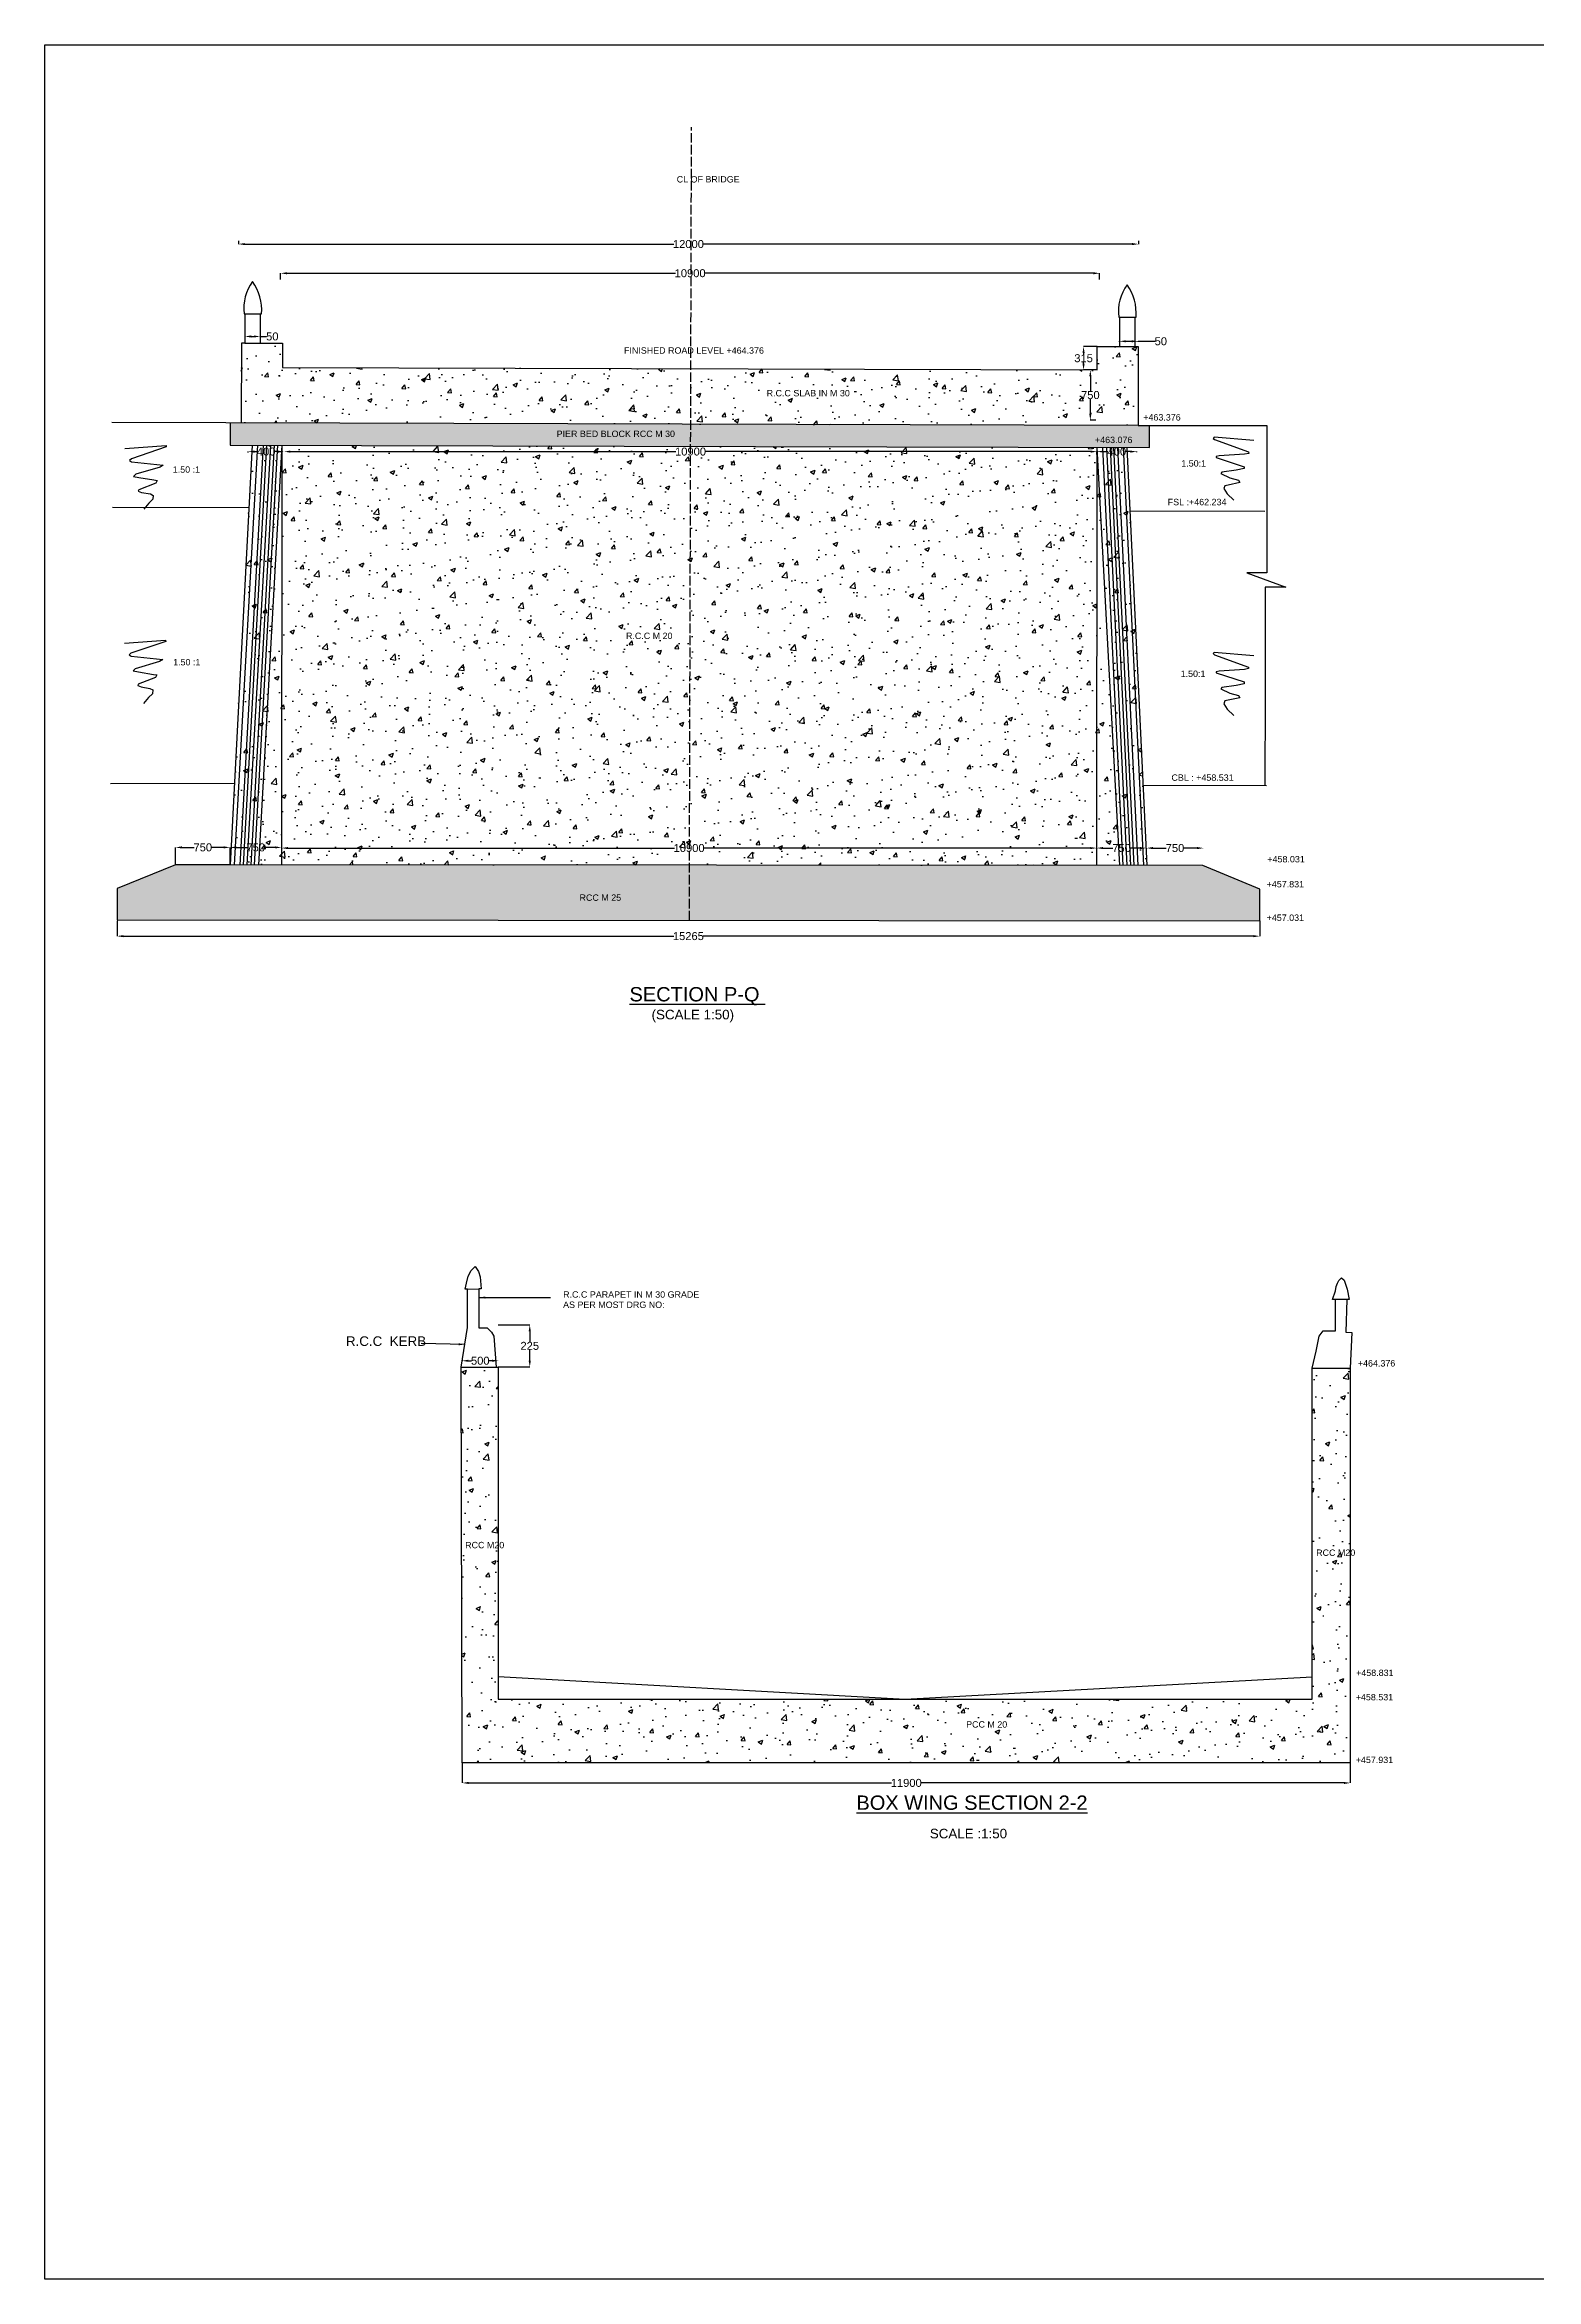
# Model space of a CAD drawing. Header units: inches. Extents: x -35400 to 58126, y -73421 to -3391.
# Drawn here: x -35400 to 11363, y -73421 to -3391 of the extents above; entities that cross this region are included whole.
import ezdxf

# ---------------------------------------------------------------- set-up
doc = ezdxf.new("R2010")
doc.units = ezdxf.units.IN
doc.header["$MEASUREMENT"] = 0
doc.linetypes.add('ACAD_ISO02W100', pattern=[15, 12, -3])
for name, color, linetype in [('DIMENSION', 7, 'Continuous'), ('DRAWING', 7, 'Continuous'), ('TEXT', 7, 'Continuous')]:
    doc.layers.add(name, color=color, linetype=linetype)
doc.styles.get("Standard").update_dxf_attribs({"font": 'arial.ttf', "height": 250})
doc.dimstyles.get("Standard").update_dxf_attribs({"dimtxt": 250, "dimasz": 200, "dimexe": 0.18, "dimexo": 0.0625, "dimgap": 0.09, "dimtad": 0, "dimtih": 1, "dimtoh": 1, "dimdec": 0, "dimzin": 0, "dimdsep": 46, "dimtxsty": 'Standard', "dimcen": 0.09, "dimadec": 0, "dimazin": 0, "dimtfac": 1, "dimtdec": 0, "dimtofl": 0, "dimtmove": 0, "dimatfit": 3, "dimfxl": 0, "dimtolj": 1, "dimtzin": 0, "dimarcsym": 0})

# ---------------------------------------------------------------- blocks, each defined once
blk = doc.blocks.new('*D2')
at = {"layer": 'Defpoints', "color": 0, "transparency": 16777216}
for p in [(-29326, -9535), (-1112, -9535), (-1112, -9640)]:
    blk.add_point(p, dxfattribs=at)
at = {"layer": 'TEXT', "color": 0, "lineweight": -2, "transparency": 16777216}
for p, q in [((-29326, -9535), (-29326, -9640)), ((-29126, -9640), (-15677, -9640)), ((-1312, -9640), (-14761, -9640)), ((-1112, -9535), (-1112, -9640))]:
    blk.add_line(p, q, dxfattribs=at)
at = {"layer": 'TEXT', "color": 0, "transparency": 16777216}
for points in [[(-29126, -9606), (-29126, -9673), (-29326, -9640)], [(-1312, -9606), (-1312, -9673), (-1112, -9640)]]:
    blk.add_solid(points, dxfattribs=at)
at = {"layer": 'TEXT', "color": 0, "transparency": 16777216, "insert": (-15219, -9640), "char_height": 250, "attachment_point": 5}
blk.add_mtext('\\A1;12000', dxfattribs=at)
blk = doc.blocks.new('*D3')
at = {"layer": 'Defpoints', "color": 0, "transparency": 16777216}
for p in [(-28003, -10554), (-28003, -10746), (-2329, -10746)]:
    blk.add_point(p, dxfattribs=at)
at = {"layer": 'TEXT', "color": 0, "lineweight": -2, "transparency": 16777216}
for p, q in [((-28003, -10746), (-28003, -10554)), ((-27803, -10554), (-15625, -10554)), ((-2529, -10554), (-14708, -10554)), ((-2329, -10746), (-2329, -10554))]:
    blk.add_line(p, q, dxfattribs=at)
at = {"layer": 'TEXT', "color": 0, "transparency": 16777216}
for points in [[(-27803, -10521), (-27803, -10588), (-28003, -10554)], [(-2529, -10521), (-2529, -10588), (-2329, -10554)]]:
    blk.add_solid(points, dxfattribs=at)
at = {"layer": 'TEXT', "color": 0, "transparency": 16777216, "insert": (-15166, -10554), "char_height": 250, "attachment_point": 5}
blk.add_mtext('\\A1;10900', dxfattribs=at)
blk = doc.blocks.new('*D4')
at = {"layer": 'Defpoints', "color": 0, "transparency": 16777216}
for p in [(-2407, -12850), (-2831, -13585), (-2407, -13585)]:
    blk.add_point(p, dxfattribs=at)
at = {"layer": 'TEXT', "color": 0, "lineweight": -2, "transparency": 16777216}
for p, q in [((-2407, -12850), (-2832, -12850)), ((-2831, -13050), (-2831, -13090)), ((-2407, -13585), (-2832, -13585)), ((-2831, -13385), (-2831, -13346))]:
    blk.add_line(p, q, dxfattribs=at)
at = {"layer": 'TEXT', "color": 0, "transparency": 16777216}
for points in [[(-2865, -13050), (-2798, -13050), (-2831, -12850)], [(-2865, -13385), (-2798, -13385), (-2831, -13585)]]:
    blk.add_solid(points, dxfattribs=at)
at = {"layer": 'TEXT', "color": 0, "transparency": 16777216, "insert": (-2831, -13218), "char_height": 250, "attachment_point": 5}
blk.add_mtext('\\A1;315', dxfattribs=at)
blk = doc.blocks.new('*D5')
at = {"layer": 'Defpoints', "color": 0, "transparency": 16777216}
for p in [(-29124, -12502), (-28643, -12502), (-28643, -12535)]:
    blk.add_point(p, dxfattribs=at)
at = {"layer": 'DIMENSION', "color": 0, "lineweight": -2, "transparency": 16777216}
for p, q in [((-29124, -12502), (-29124, -12535)), ((-28924, -12535), (-28843, -12535)), ((-28643, -12502), (-28643, -12535)), ((-28643, -12535), (-28443, -12535))]:
    blk.add_line(p, q, dxfattribs=at)
at = {"layer": 'DIMENSION', "color": 0, "transparency": 16777216}
for points in [[(-28924, -12502), (-28924, -12568), (-29124, -12535)], [(-28843, -12502), (-28843, -12568), (-28643, -12535)]]:
    blk.add_solid(points, dxfattribs=at)
at = {"layer": 'DIMENSION', "color": 0, "transparency": 16777216, "insert": (-28264, -12535), "char_height": 250, "attachment_point": 5}
blk.add_mtext('\\A1;50', dxfattribs=at)
blk = doc.blocks.new('*D6')
at = {"layer": 'Defpoints', "color": 0, "transparency": 16777216}
for p in [(-29590, -28547), (-31298, -29088), (-29590, -29088)]:
    blk.add_point(p, dxfattribs=at)
at = {"layer": 'DIMENSION', "color": 0, "lineweight": -2, "transparency": 16777216}
for p, q in [((-31298, -29088), (-31298, -28546)), ((-31098, -28547), (-30718, -28547)), ((-29790, -28547), (-30169, -28547)), ((-29590, -29088), (-29590, -28546))]:
    blk.add_line(p, q, dxfattribs=at)
at = {"layer": 'DIMENSION', "color": 0, "transparency": 16777216}
for points in [[(-31098, -28513), (-31098, -28580), (-31298, -28547)], [(-29790, -28513), (-29790, -28580), (-29590, -28547)]]:
    blk.add_solid(points, dxfattribs=at)
at = {"layer": 'DIMENSION', "color": 0, "transparency": 16777216, "insert": (-30444, -28547), "char_height": 250, "attachment_point": 5}
blk.add_mtext('\\A1;750', dxfattribs=at)
blk = doc.blocks.new('*D7')
at = {"layer": 'Defpoints', "color": 0, "transparency": 16777216}
for p in [(-29590, -28546), (-27974, -28548), (-27974, -28548)]:
    blk.add_point(p, dxfattribs=at)
at = {"layer": 'DIMENSION', "color": 0, "lineweight": -2, "transparency": 16777216}
for p, q in [((-29590, -28546), (-29590, -28548)), ((-29390, -28548), (-29057, -28548)), ((-28174, -28548), (-28507, -28548)), ((-27974, -28547), (-27974, -28547))]:
    blk.add_line(p, q, dxfattribs=at)
at = {"layer": 'DIMENSION', "color": 0, "transparency": 16777216}
for points in [[(-29390, -28514), (-29390, -28581), (-29590, -28548)], [(-28174, -28514), (-28174, -28581), (-27974, -28548)]]:
    blk.add_solid(points, dxfattribs=at)
at = {"layer": 'DIMENSION', "color": 0, "transparency": 16777216, "insert": (-28782, -28548), "char_height": 250, "attachment_point": 5}
blk.add_mtext('\\A1;750', dxfattribs=at)
blk = doc.blocks.new('*D8')
at = {"layer": 'Defpoints', "color": 0, "transparency": 16777216}
for p in [(-27974, -28549), (-2421, -28568), (-2421, -28568)]:
    blk.add_point(p, dxfattribs=at)
at = {"layer": 'DIMENSION', "color": 0, "lineweight": -2, "transparency": 16777216}
for p, q in [((-27974, -28549), (-27974, -28568)), ((-27774, -28568), (-15656, -28568)), ((-2621, -28568), (-14739, -28568)), ((-2421, -28568), (-2421, -28568))]:
    blk.add_line(p, q, dxfattribs=at)
at = {"layer": 'DIMENSION', "color": 0, "transparency": 16777216}
for points in [[(-27774, -28535), (-27774, -28601), (-27974, -28568)], [(-2621, -28535), (-2621, -28601), (-2421, -28568)]]:
    blk.add_solid(points, dxfattribs=at)
at = {"layer": 'DIMENSION', "color": 0, "transparency": 16777216, "insert": (-15198, -28568), "char_height": 250, "attachment_point": 5}
blk.add_mtext('\\A1;10900', dxfattribs=at)
blk = doc.blocks.new('*D9')
at = {"layer": 'Defpoints', "color": 0, "transparency": 16777216}
for p in [(-2421, -28568), (-859, -28568), (-859, -28572)]:
    blk.add_point(p, dxfattribs=at)
at = {"layer": 'DIMENSION', "color": 0, "lineweight": -2, "transparency": 16777216}
for p, q in [((-2421, -28568), (-2421, -28568)), ((-2221, -28568), (-1915, -28568)), ((-1059, -28568), (-1365, -28568)), ((-859, -28572), (-859, -28568))]:
    blk.add_line(p, q, dxfattribs=at)
at = {"layer": 'DIMENSION', "color": 0, "transparency": 16777216}
for points in [[(-2221, -28535), (-2221, -28601), (-2421, -28568)], [(-1059, -28535), (-1059, -28601), (-859, -28568)]]:
    blk.add_solid(points, dxfattribs=at)
at = {"layer": 'DIMENSION', "color": 0, "transparency": 16777216, "insert": (-1640, -28568), "char_height": 250, "attachment_point": 5}
blk.add_mtext('\\A1;750', dxfattribs=at)
blk = doc.blocks.new('*D10')
at = {"layer": 'Defpoints', "color": 0, "transparency": 16777216}
for p in [(-859, -28572), (930, -28568), (930, -28572)]:
    blk.add_point(p, dxfattribs=at)
at = {"layer": 'DIMENSION', "color": 0, "lineweight": -2, "transparency": 16777216}
for p, q in [((-859, -28572), (-859, -28568)), ((-659, -28568), (-239, -28568)), ((730, -28568), (310, -28568)), ((930, -28572), (930, -28568))]:
    blk.add_line(p, q, dxfattribs=at)
at = {"layer": 'DIMENSION', "color": 0, "transparency": 16777216}
for points in [[(-659, -28535), (-659, -28601), (-859, -28568)], [(730, -28535), (730, -28601), (930, -28568)]]:
    blk.add_solid(points, dxfattribs=at)
at = {"layer": 'DIMENSION', "color": 0, "transparency": 16777216, "insert": (35, -28568), "char_height": 250, "attachment_point": 5}
blk.add_mtext('\\A1;750', dxfattribs=at)
blk = doc.blocks.new('*D11')
at = {"layer": 'Defpoints', "color": 0, "transparency": 16777216}
for p in [(-33131, -30852), (-33131, -31328), (2691, -30852)]:
    blk.add_point(p, dxfattribs=at)
at = {"layer": 'DIMENSION', "color": 0, "lineweight": -2, "transparency": 16777216}
for p, q in [((-33131, -30852), (-33131, -31329)), ((-32931, -31328), (-15680, -31328)), ((2491, -31328), (-14761, -31328)), ((2691, -30852), (2691, -31329))]:
    blk.add_line(p, q, dxfattribs=at)
at = {"layer": 'DIMENSION', "color": 0, "transparency": 16777216}
for points in [[(-32931, -31295), (-32931, -31362), (-33131, -31328)], [(2491, -31295), (2491, -31362), (2691, -31328)]]:
    blk.add_solid(points, dxfattribs=at)
at = {"layer": 'DIMENSION', "color": 0, "transparency": 16777216, "insert": (-15220, -31328), "char_height": 250, "attachment_point": 5}
blk.add_mtext('\\A1;15265', dxfattribs=at)
blk = doc.blocks.new('*D21')
at = {"layer": 'Defpoints', "color": 0, "transparency": 16777216}
for p in [(-21187, -43508), (-20193, -43508), (-21187, -44830)]:
    blk.add_point(p, dxfattribs=at)
at = {"layer": 'DIMENSION', "color": 0, "lineweight": -2, "transparency": 16777216}
for p, q in [((-21187, -43508), (-20193, -43508)), ((-20193, -43708), (-20193, -44042)), ((-20193, -44630), (-20193, -44297)), ((-21187, -44830), (-20193, -44830))]:
    blk.add_line(p, q, dxfattribs=at)
at = {"layer": 'DIMENSION', "color": 0, "transparency": 16777216}
for points in [[(-20227, -43708), (-20160, -43708), (-20193, -43508)], [(-20227, -44630), (-20160, -44630), (-20193, -44830)]]:
    blk.add_solid(points, dxfattribs=at)
at = {"layer": 'DIMENSION', "color": 0, "transparency": 16777216, "insert": (-20193, -44169), "char_height": 250, "attachment_point": 5}
blk.add_mtext('\\A1;225', dxfattribs=at)
blk = doc.blocks.new('*D22')
at = {"layer": 'Defpoints', "color": 0, "transparency": 16777216}
for p in [(-22310, -57235), (5530, -57235), (-22310, -57866)]:
    blk.add_point(p, dxfattribs=at)
at = {"layer": 'DIMENSION', "color": 0, "lineweight": -2, "transparency": 16777216}
for p, q in [((-22310, -57235), (-22310, -57866)), ((5530, -57235), (5530, -57866)), ((-22110, -57866), (-8848, -57866)), ((5330, -57866), (-7932, -57866))]:
    blk.add_line(p, q, dxfattribs=at)
at = {"layer": 'DIMENSION', "color": 0, "transparency": 16777216}
for points in [[(-22110, -57833), (-22110, -57899), (-22310, -57866)], [(5330, -57833), (5330, -57899), (5530, -57866)]]:
    blk.add_solid(points, dxfattribs=at)
at = {"layer": 'DIMENSION', "color": 0, "transparency": 16777216, "insert": (-8390, -57866), "char_height": 250, "attachment_point": 5}
blk.add_mtext('\\A1;11900', dxfattribs=at)
blk = doc.blocks.new('*D23')
at = {"layer": 'Defpoints', "color": 0, "transparency": 16777216}
for p in [(-29020, -16175), (-27894, -16144), (-27894, -16144)]:
    blk.add_point(p, dxfattribs=at)
at = {"layer": 'DIMENSION', "color": 0, "lineweight": -2, "transparency": 16777216}
for p, q in [((-29020, -16174), (-29020, -16144)), ((-28820, -16144), (-28738, -16144)), ((-28094, -16144), (-28176, -16144)), ((-27894, -16144), (-27894, -16144))]:
    blk.add_line(p, q, dxfattribs=at)
at = {"layer": 'DIMENSION', "color": 0, "transparency": 16777216}
for points in [[(-28820, -16110), (-28820, -16177), (-29020, -16144)], [(-28094, -16110), (-28094, -16177), (-27894, -16144)]]:
    blk.add_solid(points, dxfattribs=at)
at = {"layer": 'DIMENSION', "color": 0, "transparency": 16777216, "insert": (-28457, -16144), "char_height": 250, "attachment_point": 5}
blk.add_mtext('\\A1;400', dxfattribs=at)
blk = doc.blocks.new('*D24')
at = {"layer": 'Defpoints', "color": 0, "transparency": 16777216}
for p in [(-27894, -16144), (-2412, -16144), (-2412, -16229)]:
    blk.add_point(p, dxfattribs=at)
at = {"layer": 'DIMENSION', "color": 0, "lineweight": -2, "transparency": 16777216}
for p, q in [((-27894, -16144), (-27894, -16143)), ((-27694, -16144), (-15611, -16144)), ((-2612, -16144), (-14695, -16144)), ((-2412, -16229), (-2412, -16143))]:
    blk.add_line(p, q, dxfattribs=at)
at = {"layer": 'DIMENSION', "color": 0, "transparency": 16777216}
for points in [[(-27694, -16110), (-27694, -16177), (-27894, -16144)], [(-2612, -16110), (-2612, -16177), (-2412, -16144)]]:
    blk.add_solid(points, dxfattribs=at)
at = {"layer": 'DIMENSION', "color": 0, "transparency": 16777216, "insert": (-15153, -16144), "char_height": 250, "attachment_point": 5}
blk.add_mtext('\\A1;10900', dxfattribs=at)
blk = doc.blocks.new('*D25')
at = {"layer": 'Defpoints', "color": 0, "transparency": 16777216}
for p in [(-2412, -16163), (-1165, -16144), (-1165, -16163)]:
    blk.add_point(p, dxfattribs=at)
at = {"layer": 'DIMENSION', "color": 0, "lineweight": -2, "transparency": 16777216}
for p, q in [((-2412, -16163), (-2412, -16143)), ((-2212, -16144), (-2069, -16144)), ((-1365, -16144), (-1508, -16144)), ((-1165, -16163), (-1165, -16143))]:
    blk.add_line(p, q, dxfattribs=at)
at = {"layer": 'DIMENSION', "color": 0, "transparency": 16777216}
for points in [[(-2212, -16110), (-2212, -16177), (-2412, -16144)], [(-1365, -16110), (-1365, -16177), (-1165, -16144)]]:
    blk.add_solid(points, dxfattribs=at)
at = {"layer": 'DIMENSION', "color": 0, "transparency": 16777216, "insert": (-1788, -16144), "char_height": 250, "attachment_point": 5}
blk.add_mtext('\\A1;400', dxfattribs=at)
blk = doc.blocks.new('*D26')
at = {"layer": 'Defpoints', "color": 0, "transparency": 16777216}
for p in [(-2619, -13585), (-2444, -13585), (-2444, -15159)]:
    blk.add_point(p, dxfattribs=at)
at = {"layer": 'DIMENSION', "color": 0, "lineweight": -2, "transparency": 16777216}
for p, q in [((-2444, -13585), (-2620, -13585)), ((-2619, -13785), (-2619, -14244)), ((-2619, -14959), (-2619, -14500)), ((-2444, -15159), (-2620, -15159))]:
    blk.add_line(p, q, dxfattribs=at)
at = {"layer": 'DIMENSION', "color": 0, "transparency": 16777216}
for points in [[(-2653, -13785), (-2586, -13785), (-2619, -13585)], [(-2653, -14959), (-2586, -14959), (-2619, -15159)]]:
    blk.add_solid(points, dxfattribs=at)
at = {"layer": 'DIMENSION', "color": 0, "transparency": 16777216, "insert": (-2619, -14372), "char_height": 250, "attachment_point": 5}
blk.add_mtext('\\A1;750', dxfattribs=at)
blk = doc.blocks.new('*D27')
at = {"layer": 'Defpoints', "color": 0, "transparency": 16777216}
for p in [(-1707, -12705), (-1119, -12687), (-1119, -12705)]:
    blk.add_point(p, dxfattribs=at)
at = {"layer": 'DIMENSION', "color": 0, "lineweight": -2, "transparency": 16777216}
for p, q in [((-1707, -12705), (-1707, -12687)), ((-1507, -12687), (-1319, -12687)), ((-1119, -12705), (-1119, -12687)), ((-1119, -12687), (-588, -12687))]:
    blk.add_line(p, q, dxfattribs=at)
at = {"layer": 'DIMENSION', "color": 0, "transparency": 16777216}
for points in [[(-1507, -12654), (-1507, -12720), (-1707, -12687)], [(-1319, -12654), (-1319, -12720), (-1119, -12687)]]:
    blk.add_solid(points, dxfattribs=at)
at = {"layer": 'DIMENSION', "color": 0, "transparency": 16777216, "insert": (-410, -12687), "char_height": 250, "attachment_point": 5}
blk.add_mtext('\\A1;50', dxfattribs=at)
blk = doc.blocks.new('*D28')
at = {"layer": 'Defpoints', "color": 0, "transparency": 16777216}
for p in [(-22317, -44586), (-21173, -44635), (-21173, -44635)]:
    blk.add_point(p, dxfattribs=at)
at = {"layer": 'DIMENSION', "color": 0, "lineweight": -2, "transparency": 16777216}
for p, q in [((-22317, -44586), (-22317, -44635)), ((-22117, -44635), (-22021, -44635)), ((-21373, -44635), (-21469, -44635)), ((-21173, -44635), (-21173, -44635))]:
    blk.add_line(p, q, dxfattribs=at)
at = {"layer": 'DIMENSION', "color": 0, "transparency": 16777216}
for points in [[(-22117, -44602), (-22117, -44668), (-22317, -44635)], [(-21373, -44602), (-21373, -44668), (-21173, -44635)]]:
    blk.add_solid(points, dxfattribs=at)
at = {"layer": 'DIMENSION', "color": 0, "transparency": 16777216, "insert": (-21745, -44635), "char_height": 250, "attachment_point": 5}
blk.add_mtext('\\A1;500', dxfattribs=at)

msp = doc.modelspace()

# ---------------------------------------------------------------- hatches: boundary and pattern name
at = {"layer": 'DRAWING'}
h = msp.add_hatch(dxfattribs=at)
h.set_pattern_fill('AR-CONC', color=0, scale=200, style=0)
h.paths.add_polyline_path([(-15147.6, -15280.8), (-15142.8, -13545.7), (-27949.8, -13505.8), (-27949.8, -12747.8), (-29124.1, -12747.8), (-29233.1, -12747.8), (-29240.6, -15238.3)])
h.paths.add_polyline_path([(-1118.2, -15323), (-1118.2, -12850.5), (-2407.3, -12850.5), (-2407.3, -13585.3), (-15142.8, -13545.7), (-15147.6, -15280.8)])
h = msp.add_hatch(dxfattribs=at)
h.set_pattern_fill('AR-CONC', color=0, scale=150, style=0)
h.paths.add_polyline_path([(-15149.5, -15975.6), (-15147.6, -15280.8), (-29587.7, -15237.3), (-29587.7, -15936.4)])
h.paths.add_polyline_path([(-15147.6, -15280.8), (-15149.5, -15975.6), (-765.5, -16014.6), (-765.5, -15323), (-1118.2, -15323)])
h = msp.add_hatch(dxfattribs=at)
h.set_pattern_fill('AR-CONC', color=0, scale=200, style=0)
h.paths.add_polyline_path([(-15185.4, -29099.1), (-15149.5, -15975.6), (-27964.4, -15940.8), (-27974.4, -29089.4)])
h.paths.add_polyline_path([(-2421.5, -29108.7), (-2411.6, -16011.7), (-2411.7, -16010.1), (-15149.5, -15975.6), (-15185.4, -29099.1)])
h.paths.add_polyline_path([(-2421.5, -29108.7), (-1706.8, -29109.3), (-2411.6, -16011.7)])
h.paths.add_polyline_path([(-2239.1, -16010.6), (-2411.6, -16010.1), (-2411.6, -16011.7), (-1706.8, -29109.3), (-1599.3, -29109.4)])
h.paths.add_polyline_path([(-2115.3, -16010.9), (-2239.1, -16010.6), (-1599.3, -29109.4), (-1475.4, -29109.5)])
h.paths.add_polyline_path([(-1475.4, -29109.5), (-1362.1, -29109.5), (-2001.9, -16011.2), (-2115.3, -16010.9)])
h.paths.add_polyline_path([(-1892.8, -16011.5), (-2001.9, -16011.2), (-1362.1, -29109.5), (-1252.9, -29109.6)])
h.paths.add_polyline_path([(-1768.9, -16011.8), (-1892.8, -16011.5), (-1252.9, -29109.6), (-1129.1, -29109.7)])
h.paths.add_polyline_path([(-1594.4, -16012.3), (-1768.9, -16011.8), (-1129.1, -29109.7), (-954.6, -29109.9)])
h.paths.add_polyline_path([(-954.6, -29109.9), (-832.9, -29109.9), (-1464.4, -16012.7), (-1594.4, -16012.3)])
h.paths.add_polyline_path([(-27964.4, -15940.8), (-28698.7, -29088.9), (-27974.4, -29089.4)])
h.paths.add_polyline_path([(-27964.4, -15940.8), (-28098.8, -15940.4), (-28833.1, -29088.8), (-28698.7, -29088.9)])
h.paths.add_polyline_path([(-28098.8, -15940.4), (-28202.7, -15940.2), (-28937, -29088.7), (-28833.1, -29088.8)])
h.paths.add_polyline_path([(-28202.7, -15940.2), (-28324, -15939.8), (-29058.3, -29088.6), (-28937, -29088.7)])
h.paths.add_polyline_path([(-29177.9, -29088.5), (-29058.3, -29088.6), (-28324, -15939.8), (-28443.6, -15939.5)])
h.paths.add_polyline_path([(-28443.6, -15939.5), (-28550.7, -15939.2), (-29285, -29088.5), (-29177.9, -29088.5)])
h.paths.add_polyline_path([(-28550.7, -15939.2), (-28729, -15938.7), (-29463.3, -29088.3), (-29285, -29088.5)])
h.paths.add_polyline_path([(-28729, -15938.7), (-28900, -15938.3), (-29589.6, -29088.2), (-29463.3, -29088.3)])
h = msp.add_hatch(dxfattribs=at)
h.set_pattern_fill('AR-CONC', color=0, scale=200, style=0)
h.paths.add_polyline_path([(-15190.1, -30834.4), (-15185.4, -29099.1), (-29589.6, -29088.2), (-31297.7, -29088.2), (-33131.4, -29834.4), (-33131.4, -30817.1)])
h.paths.add_polyline_path([(2690.9, -30851.7), (2690.9, -29854.3), (904.5, -29111.3), (-15185.4, -29099.1), (-15190.1, -30834.4)])
h = msp.add_hatch(dxfattribs=at)
h.set_pattern_fill('AR-CONC', color=0, scale=200, style=0)
h.paths.add_polyline_path([(5530.4, -57234.8), (5530.4, -44865.7), (4331.2, -44865.7), (4331.2, -55241.6), (-21187.4, -55241.6), (-21187.4, -44830.5), (-22342.2, -44830.5), (-22310.3, -57234.8)])
h.paths.add_polyline_path([(-6564.4, -56186.7), (-5094.6, -56186.7), (-5094.6, -55876.5), (-6564.4, -55876.5)], flags=24)

# ---------------------------------------------------------------- linework, layer by layer
at = {"layer": 'DIMENSION', "color": 0}
for points in [[(-32888.7, -16050), (-31593.4, -15954.8), (-31590.2, -15997.6), (-32683.4, -16369.8), (-32738.4, -16417.5), (-32676.4, -16459.8), (-31685.6, -16563.9), (-31783.9, -16627.4), (-32547.1, -16854.6), (-32612.8, -16923), (-32449, -16955.7), (-31974.9, -17030.8), (-31870.5, -17047.3), (-31913.2, -17134.7), (-32452.9, -17342.6), (-32467.7, -17383.2), (-32363.1, -17421.3), (-32085.9, -17469.8), (-31995.4, -17518.3), (-32005.9, -17637.1), (-32133.3, -17757.9), (-32288.6, -17941.9)], [(2504.4, -15794.6), (1264.1, -15695.6), (1228, -15727.3), (1273.6, -15764.4), (2341, -16153.5), (2344.7, -16199.3), (2214.2, -16220.4), (1422.3, -16279.9), (1324.8, -16299.4), (1330.1, -16325.6), (2203, -16616.6), (2201.8, -16676.9), (1948.9, -16722.2), (1498.5, -16785), (1473.4, -16826.5), (1758.2, -16969.7), (2021.7, -17042), (2066, -17112.4), (1701.9, -17190.7), (1599.8, -17212.7), (1565, -17301.3), (1673.7, -17466.1), (1878.9, -17663)], [(-32903.1, -22142.5), (-31607.7, -22047.3), (-31604.6, -22090.1), (-32697.8, -22462.3), (-32752.8, -22510), (-32690.8, -22552.3), (-31700, -22656.4), (-31798.3, -22719.9), (-32561.5, -22947.1), (-32627.2, -23015.5), (-32463.4, -23048.2), (-31989.3, -23123.3), (-31884.9, -23139.8), (-31927.6, -23227.2), (-32467.2, -23435.1), (-32482, -23475.7), (-32377.5, -23513.8), (-32100.3, -23562.3), (-32009.8, -23610.8), (-32020.3, -23729.6), (-32147.7, -23850.3), (-32303, -24034.4)], [(2504, -22540.7), (1263.7, -22441.7), (1227.6, -22473.4), (1273.3, -22510.5), (2340.6, -22899.6), (2344.3, -22945.5), (2213.9, -22966.5), (1421.9, -23026), (1324.4, -23045.5), (1329.7, -23071.7), (2202.7, -23362.7), (2201.4, -23423), (1948.5, -23468.3), (1498.2, -23531.1), (1473, -23572.6), (1757.8, -23715.8), (2021.4, -23788.1), (2065.6, -23858.5), (1701.5, -23936.8), (1599.4, -23958.8), (1564.7, -24047.4), (1673.3, -24212.2), (1878.5, -24409.1)]]:
    msp.add_lwpolyline(points, dxfattribs=at)
at = {"layer": 'DRAWING', "color": 0}
msp.add_lwpolyline([(-35400.4, -3391), (58125.6, -3391), (58125.6, -73421), (-35400.4, -73421)], close=True, dxfattribs=at)
at = {"layer": 'DRAWING', "color": 0, "linetype": 'ACAD_ISO02W100', "ltscale": 25}
msp.add_lwpolyline([(-15190.1, -30834.4), (-15122.1, -5973.5)], dxfattribs=at)
at = {"layer": 'DRAWING', "color": 0}
for points in [[(-29144.2, -11825), (-28599.6, -11825, 0.1674996), (-28881.6, -10811.7, 0.1984094), (-29144.2, -11825, 0.5160785)], [(-1727, -11927.7), (-1182.4, -11927.7, 0.1674996), (-1464.4, -10914.4, 0.1984094), (-1727, -11927.7, 0.5160785)]]:
    msp.add_lwpolyline(points, format="xyb", dxfattribs=at)
for points in [[(-29124.1, -11825), (-29124.1, -12735.7)], [(-28643, -11825), (-28643, -12747.8)], [(-1706.8, -11927.7), (-1706.8, -12838.4)], [(-1225.8, -11927.7), (-1225.8, -12850.5)], [(-29124.1, -12747.8), (-29233.1, -12747.8), (-29240.6, -15238.3)], [(-29124.1, -12735.7), (-29124.1, -12747.8), (-27949.8, -12747.8), (-27949.8, -13505.8), (-2407.3, -13585.3), (-2407.3, -12850.5), (-1118.2, -12850.5), (-1118.2, -15323), (2918.8, -15323)], [(-1118.2, -15323), (-33299.1, -15226.1)], [(-29587.7, -15237.3), (-29587.7, -15936.4), (-765.5, -16014.6), (-765.5, -15323)], [(2918.8, -15323), (2912.4, -18006.8), (2912.4, -19941.3), (2283.9, -19941.3), (3508.3, -20391.3), (2857, -20391.3), (2857, -23810.9), (2849.9, -26603.8)], [(-28900, -15938.3), (-29589.6, -29088.2), (-31297.7, -29088.2), (-33131.4, -29834.4), (-33131.4, -30817.1), (2690.9, -30851.7), (2690.9, -29854.3), (904.5, -29111.3), (-29589.6, -29088.2)], [(-28729, -15938.7), (-29463.3, -29088.3)], [(-28550.7, -15939.2), (-29285, -29088.5)], [(-28443.6, -15939.5), (-29177.9, -29088.5)], [(-28324, -15939.8), (-29058.3, -29088.6)], [(-28202.7, -15940.2), (-28937, -29088.7)], [(-28098.8, -15940.4), (-28833.1, -29088.8)], [(-27964.4, -15940.8), (-28698.7, -29088.9)], [(-27964.4, -15940.8), (-27974.4, -29089.4)], [(-2411.6, -16010.1), (-2421.5, -29108.7)], [(-2411.7, -16010.1), (-1706.8, -29109.3)], [(-2239.1, -16010.6), (-1599.3, -29109.4)], [(-2115.3, -16010.9), (-1475.4, -29109.5)], [(-2001.9, -16011.2), (-1362.1, -29109.5)], [(-1892.8, -16011.5), (-1252.9, -29109.6)], [(-1768.9, -16011.8), (-1129.1, -29109.7)], [(-1594.4, -16012.3), (-954.6, -29109.9)], [(-832.9, -29109.9), (-1464.4, -16012.7)], [(-29003.3, -17907.2), (-33270.6, -17898.4)], [(-1368.7, -17996.5), (2854.8, -18006.7)], [(-29456, -26540.4), (-33341.5, -26551.7)], [(-954.2, -26594.2), (2902.7, -26604)], [(-22342.2, -44830.5), (-22139.8, -43592.7), (-22139.8, -42391.5), (-22221.1, -42391.5), (-22179, -42207.7), (-22118.8, -41979.3), (-22034.6, -41802), (-21908.2, -41675.7), (-21796.9, -41841), (-21751.8, -42003.4), (-21724.7, -42252.8), (-21713.1, -42382.6), (-21790.2, -42382.6), (-21790.2, -43603), (-21524, -43603), (-21391.3, -43736.1), (-21315.2, -43859.4), (-21245, -44830.5)], [(-22139.8, -42391.5), (-21790.2, -42382.6)], [(4331.2, -44865.7), (4461.2, -44334), (4556.9, -43860.9), (4678, -43693.8), (5071.7, -43693.8), (5071.7, -42716), (4975.5, -42716), (5071.1, -42445.2), (5087.3, -42306), (5131, -42200.9), (5168.3, -42116.7), (5255.7, -42039), (5336.7, -42113.5), (5383.7, -42233.2), (5433.9, -42395), (5491.7, -42718.7), (5422.2, -42717.3), (5071.7, -42717.3)], [(5422.2, -42717.3), (5394.6, -43742.5), (5576.7, -43747.5), (5530.4, -44865.7)], [(-22342.2, -44830.5), (-21187.4, -44830.5), (-21187.4, -55241.6), (4331.2, -55241.6), (4331.2, -44865.7), (5530.4, -44865.7), (5530.4, -57234.8), (-22310.3, -57234.8), (-22342.2, -44830.5)], [(-21187.4, -54525.6), (-8428.1, -55241.6), (4331.2, -54538)]]:
    msp.add_lwpolyline(points, dxfattribs=at)

# ---------------------------------------------------------------- texts
at = {"layer": 'TEXT', "color": 0}
for s, height, p in [('CL OF BRIDGE ', 200, (-15585.1, -7709.7)), ('FINISHED ROAD LEVEL +464.376', 200, (-17238.7, -13073.9)), ('R.C.C SLAB IN M 30 ', 200, (-12767.4, -14411)), ('+463.376', 200, (-959.9, -15168.9)), ('PIER BED BLOCK RCC M 30', 200, (-19351, -15686.1)), ('+463.076', 200, (-2473.1, -15876.7)), ('1.50 :1', 200, (-31384, -16805.9)), ('1.50:1', 200, (232.3, -16611.8)), ('FSL :+462.234', 200, (-192.7, -17823.2)), ('R.C.C M 20 ', 200, (-17177, -22017.5)), ('1.50 :1', 200, (-31372.4, -22842.4)), ('1.50:1', 200, (212.5, -23204.5)), ('CBL : +458.531 ', 200, (-75.5, -26460)), ('+458.031', 200, (2931.2, -29016.4)), ('RCC M 25', 200, (-18632, -30221.1)), ('+457.831', 200, (2908.1, -29800.3)), ('+457.031', 200, (2908.1, -30849.4)), ('%%USECTION P-Q ', 448.83, (-17066.2, -33373.2)), ('(SCALE 1:50)', 300, (-16373.9, -33935.8)), ('R.C.C PARAPET IN M 30 GRADE ', 200, (-19147.4, -42657.9)), ('AS PER MOST DRG NO:', 200, (-19147.4, -42979.2)), ('R.C.C  KERB ', 300, (-25957, -44170.2)), ('+464.376', 200, (5767.7, -44815.1)), ('RCC M20 ', 200, (-22218.8, -50510.6)), ('RCC M20 ', 200, (4460.2, -50749.7)), ('+458.831', 200, (5713.1, -54514.1)), ('+458.531', 200, (5702, -55277.2)), ('PCC M 20 ', 200, (-6512.7, -56131.6)), ('+457.931', 200, (5701.8, -57242.4)), ('%%UBOX WING SECTION 2-2', 448.83, (-9952.3, -58707.8)), ('SCALE :1:50', 300, (-7651.1, -59602.4))]:
    msp.add_text(s, height=height, dxfattribs=at).set_placement(p)

# ---------------------------------------------------------------- dimensions: what is measured, and where the dimension line sits
at = {"layer": 'DIMENSION', "color": 0}
for base, p1, p2, text, picture, middle in [((-28643, -12535.1), (-29124.1, -12502.1), (-28643, -12502.1), '50', '*D5', (-28264.3, -12535.1)), ((-27894.4, -16143.8), (-29020, -16174.5), (-27894.4, -16143.8), '400', '*D23', (-28457.2, -16143.8)), ((-2411.8, -16143.6), (-27894.4, -16143.8), (-2411.8, -16228.9), '10900', '*D24', (-15153.1, -16143.6)), ((-1165.2, -16143.6), (-2411.7, -16162.8), (-1165.2, -16162.8), '400', '*D25', (-1788.5, -16143.6)), ((-29589.6, -28546.5), (-31297.7, -29088.2), (-29589.6, -29088.2), '750', '*D6', (-30443.6, -28546.5)), ((-27974, -28547.5), (-29589.6, -28546.3), (-27974, -28547.5), '750', '*D7', (-28781.8, -28547.5)), ((-2421.1, -28568.1), (-27974, -28548.8), (-2421.1, -28568.1), '10900', '*D8', (-15197.5, -28568.1)), ((-858.8, -28567.9), (-2421.1, -28568.1), (-858.8, -28572.3), '750', '*D9', (-1639.9, -28567.9)), ((929.7, -28567.8), (-858.8, -28572.2), (929.7, -28572.2), '750', '*D10', (35.5, -28567.8)), ((-33131.4, -31328.4), (2690.9, -30851.7), (-33131.4, -30851.7), '15265', '*D11', (-15220.3, -31328.4)), ((-21173.2, -44635), (-22317.1, -44586.1), (-21173.2, -44635), '500', '*D28', (-21745.1, -44635)), ((-22310.3, -57865.8), (5530.4, -57234.8), (-22310.3, -57234.8), '11900', '*D22', (-8389.9, -57865.8))]:
    dim = msp.add_linear_dim(base=base, p1=p1, p2=p2, text=text, dimstyle='Standard', dxfattribs=at)
    dim.commit()
    dim.dimension.update_dxf_attribs({"geometry": picture, "text_midpoint": middle})
dim = msp.add_linear_dim(base=(-1118.9, -12687), p1=(-1706.8, -12704.8), p2=(-1118.9, -12704.8), text='50', dimstyle='Standard', dxfattribs=at)
dim.commit()
dim.dimension.update_dxf_attribs({"geometry": '*D27', "text_midpoint": (-409.7, -12687), "dimtype": 160})
for base, p1, p2, text, picture, middle in [((-2619.5, -13585.3), (-2443.8, -15158.6), (-2443.8, -13585.3), '750', '*D26', (-2619.5, -14371.9)), ((-20193.2, -43508.4), (-21187.4, -44830.5), (-21187.4, -43508.4), '225', '*D21', (-20193.2, -44169.4))]:
    dim = msp.add_linear_dim(base=base, p1=p1, p2=p2, angle=90, text=text, dimstyle='Standard', dxfattribs=at)
    dim.commit()
    dim.dimension.update_dxf_attribs({"geometry": picture, "text_midpoint": middle})
at = {"layer": 'TEXT', "color": 0}
for base, p1, p2, text, picture, middle in [((-1112.5, -9639.5), (-29325.8, -9535.1), (-1112.5, -9535.1), '12000', '*D2', (-15219.1, -9639.5)), ((-28003.5, -10554.2), (-2329, -10745.9), (-28003.5, -10745.9), '10900', '*D3', (-15166.2, -10554.2))]:
    dim = msp.add_linear_dim(base=base, p1=p1, p2=p2, text=text, dimstyle='Standard', dxfattribs=at)
    dim.commit()
    dim.dimension.update_dxf_attribs({"geometry": picture, "text_midpoint": middle})
dim = msp.add_linear_dim(base=(-2831.4, -13585.3), p1=(-2407.3, -12850.5), p2=(-2407.3, -13585.3), angle=90, text='315', dimstyle='Standard', dxfattribs=at)
dim.commit()
dim.dimension.update_dxf_attribs({"geometry": '*D4', "text_midpoint": (-2831.4, -13217.9)})

# ---------------------------------------------------------------- leaders
at = {"layer": 'DIMENSION', "color": 0}
for points in [[(-21790.2, -42654.3), (-19545.8, -42654.3)], [(-22226.3, -44122), (-23595.4, -44094.2)]]:
    msp.add_leader(points, dimstyle='Standard', override={"dimgap": 0.09, "dimtad": 0}, dxfattribs=at)

doc.saveas('drawing.dxf')
